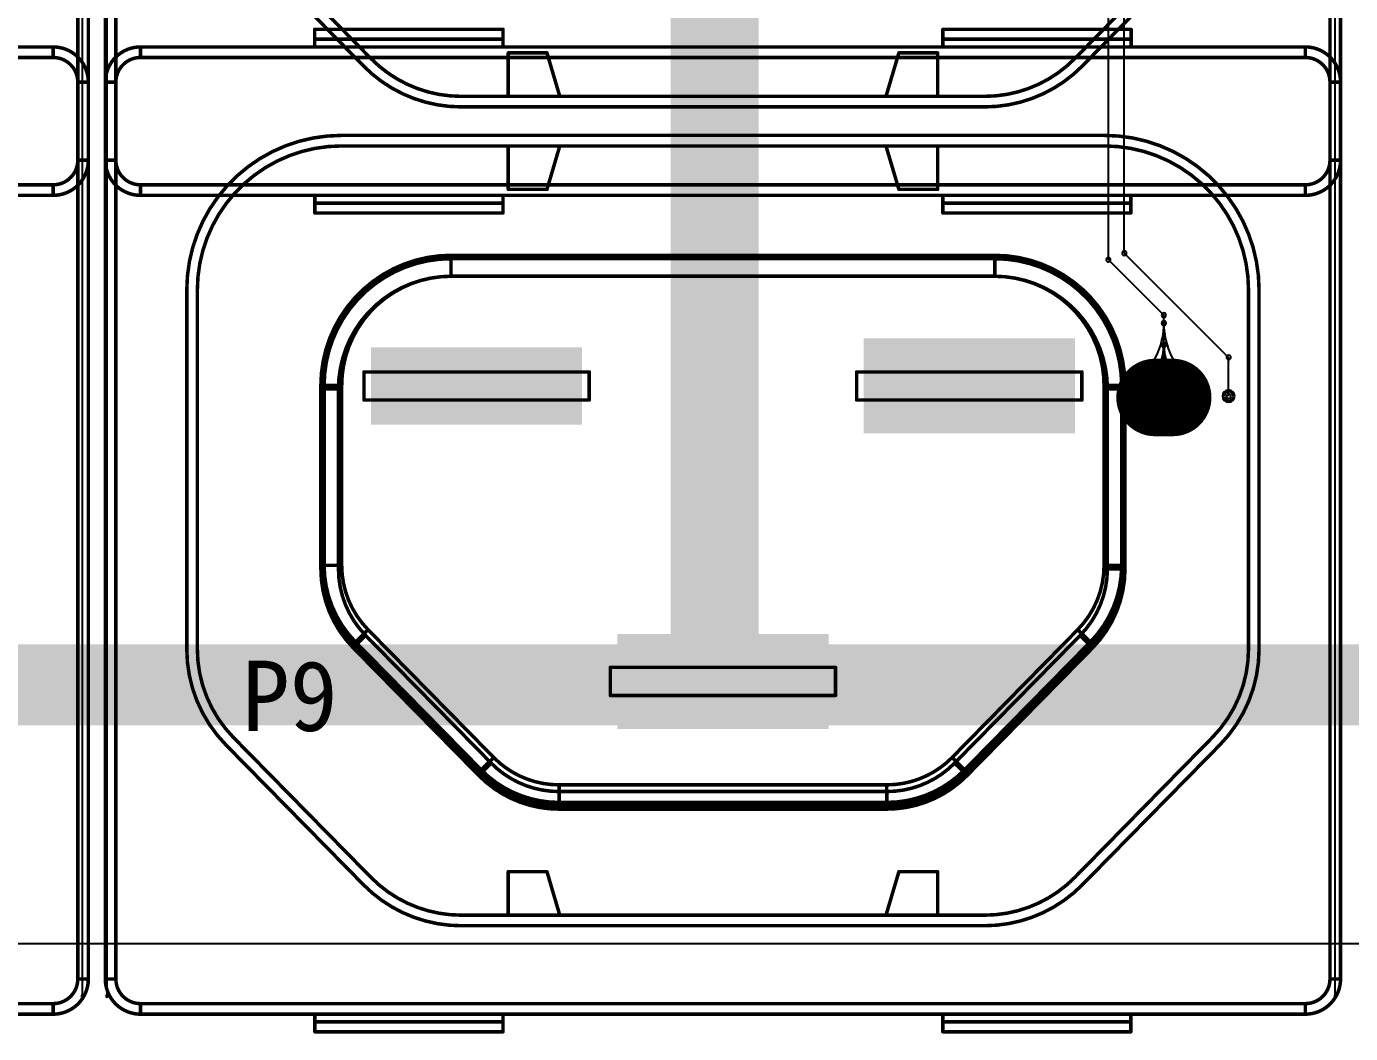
# Model space of a CAD drawing. Header units: inches. Extents: x 32166 to 66782, y 2386 to 7162.
# Drawn here: x 33196.8 to 33347.3, y 3474.1 to 3588.6 of the extents above; entities that cross this region are included whole.
import ezdxf

# ---------------------------------------------------------------- set-up
doc = ezdxf.new("R2010")
doc.units = ezdxf.units.IN
doc.header["$LTSCALE"] = 0.64311
doc.header["$MEASUREMENT"] = 0
for name, color, linetype in [('KEEPOUTLAYER', 6, 'CONTINUOUS'), ('MULTILAYER', 9, 'CONTINUOUS'), ('TOPLAYER', 1, 'CONTINUOUS'), ('TOPOVERLAY', 2, 'CONTINUOUS'), ('TOPSOLDER', 216, 'CONTINUOUS')]:
    doc.layers.add(name, color=color, linetype=linetype)
doc.styles.get("Standard").update_dxf_attribs({"font": 'txt', "width": 0.8})

msp = doc.modelspace()

# ---------------------------------------------------------------- linework, layer by layer
at = {"layer": 'KEEPOUTLAYER'}
msp.add_line((32676.92, 3484.36), (34016.92, 3484.36), dxfattribs=at)
at = {"layer": 'MULTILAYER', "const_width": 8}
msp.add_lwpolyline([(33325.04, 3546.44), (33327.04, 3546.44)], dxfattribs=at)
at = {"layer": 'MULTILAYER', "const_width": 4}
for points in [[(33325.04, 3544.44, 1), (33325.04, 3548.44, 1)], [(33327.04, 3544.44, 1), (33327.04, 3548.44, 1)]]:
    msp.add_lwpolyline(points, format="xyb", close=True, dxfattribs=at)
at = {"layer": 'MULTILAYER'}
for start, end in [(0, 180), (180, 0)]:
    msp.add_arc((33333.4, 3546.6), 0.5, start, end, dxfattribs=at)
for points in [[(33259.52, 3551.75), (33236.32, 3551.75), (33259.52, 3543.75), (33236.32, 3543.75)], [(33315.52, 3552.75), (33292.32, 3552.75), (33315.52, 3542.75), (33292.32, 3542.75)], [(33264.32, 3509.15), (33287.52, 3509.15), (33264.32, 3519.15), (33287.52, 3519.15)]]:
    msp.add_solid(points, dxfattribs=at)
at = {"layer": 'TOPLAYER'}
for p, q in [((33319.73, 3562.11), (33319.73, 3611.01)), ((33321.54, 3562.86), (33321.54, 3611.76)), ((33321.54, 3562.86), (33333.4, 3551)), ((33319.73, 3562.11), (33326.04, 3555.8)), ((33326.04, 3554.89), (33326.04, 3555.8)), ((33326.04, 3546.44), (33326.04, 3554.89)), ((33333.4, 3546.6), (33333.4, 3551))]:
    msp.add_line(p, q, dxfattribs=at)
at = {"layer": 'TOPLAYER', "const_width": 8}
msp.add_lwpolyline([(33325.04, 3546.44), (33327.04, 3546.44)], dxfattribs=at)
at = {"layer": 'TOPLAYER', "const_width": 4}
for points in [[(33325.04, 3544.44, 1), (33325.04, 3548.44, 1)], [(33327.04, 3544.44, 1), (33327.04, 3548.44, 1)]]:
    msp.add_lwpolyline(points, format="xyb", close=True, dxfattribs=at)
at = {"layer": 'TOPLAYER'}
for centre, radius, start, end in [((33319.73, 3562.11), 0.254, 0, 180), ((33319.73, 3562.11), 0.254, 0, 180), ((33321.54, 3562.86), 0.254, 0, 180), ((33321.54, 3562.86), 0.254, 0, 180), ((33321.54, 3562.86), 0.254, 180, 0), ((33321.54, 3562.86), 0.254, 180, 0), ((33319.73, 3562.11), 0.254, 180, 0), ((33319.73, 3562.11), 0.254, 180, 0), ((33317.61, 3554.87), 8.43, 315, 0), ((33326.04, 3555.8), 0.254, 0, 180), ((33326.04, 3555.8), 0.254, 0, 180), ((33326.04, 3555.8), 0.254, 180, 0), ((33326.04, 3555.8), 0.254, 180, 0), ((33326.04, 3554.89), 0.254, 0, 180), ((33326.04, 3554.89), 0.254, 0, 180), ((33326.04, 3554.87), 0.254, 0, 180), ((33326.04, 3554.87), 0.254, 0, 180), ((33326.04, 3554.89), 0.254, 180, 0), ((33326.04, 3554.89), 0.254, 180, 0), ((33326.04, 3554.87), 0.254, 180, 0), ((33326.04, 3554.87), 0.254, 180, 0), ((33334.47, 3554.87), 8.43, 180, 225), ((33320.06, 3552.42), 5.98, 314.9999, 359.9999), ((33326.04, 3552.42), 0.254, 0, 180), ((33326.04, 3552.42), 0.254, 0, 180), ((33326.04, 3552.42), 0.254, 180, 0), ((33326.04, 3552.42), 0.254, 180, 0), ((33332.02, 3552.42), 5.98, 180.0001, 225.0001), ((33333.4, 3551), 0.254, 0, 180), ((33333.4, 3551), 0.254, 0, 180), ((33333.4, 3551), 0.254, 180, 0), ((33333.4, 3551), 0.254, 180, 0), ((33323.57, 3548.91), 0.254, 0, 180), ((33323.57, 3548.91), 0.254, 180, 0), ((33328.51, 3548.91), 0.254, 0, 180), ((33328.51, 3548.91), 0.254, 180, 0), ((33324.29, 3548.19), 0.254, 0, 180), ((33324.29, 3548.19), 0.254, 180, 0), ((33327.79, 3548.19), 0.254, 0, 180), ((33327.79, 3548.19), 0.254, 180, 0), ((33326.04, 3546.44), 0.254, 0, 180), ((33326.04, 3546.44), 0.254, 180, 0), ((33333.4, 3546.6), 0.5, 0, 180), ((33333.4, 3546.6), 0.5, 180, 0), ((33333.4, 3546.6), 0.254, 0, 180), ((33333.4, 3546.6), 0.254, 180, 0)]:
    msp.add_arc(centre, radius, start, end, dxfattribs=at)
for points in [[(33269.97, 3512.37), (33279.97, 3512.37), (33269.97, 3608.37), (33279.97, 3608.37)], [(33259.52, 3551.75), (33236.32, 3551.75), (33259.52, 3543.75), (33236.32, 3543.75)], [(33315.52, 3552.75), (33292.32, 3552.75), (33315.52, 3542.75), (33292.32, 3542.75)], [(33264.32, 3509.15), (33287.52, 3509.15), (33264.32, 3519.15), (33287.52, 3519.15)], [(32979.97, 3509.17), (33719.97, 3509.17), (32979.97, 3518.37), (33719.97, 3518.37)]]:
    msp.add_solid(points, dxfattribs=at)
at = {"layer": 'TOPOVERLAY'}
for p, q in [((33203.12, 3478.36), (33203.12, 3674.36)), ((33205.92, 3478.36), (33205.92, 3674.36)), ((33345.52, 3478.36), (33345.52, 3674.36))]:
    msp.add_line(p, q, dxfattribs=at)
at = {"layer": 'TOPOVERLAY', "const_width": 0.4}
for points in [[(33202.59, 3573.43), (33202.59, 3675.43)], [(33203.79, 3573.43), (33203.79, 3675.43)], [(33205.72, 3573.43), (33205.72, 3675.43)], [(33206.92, 3573.43), (33206.92, 3675.43)], [(33344.92, 3573.43), (33344.92, 3675.43)], [(33346.12, 3573.43), (33346.12, 3675.43)], [(33219.44, 3600.04), (33235.06, 3584.15)], [(33220.3, 3600.88), (33235.91, 3584.99)], [(33315.92, 3584.99), (33331.53, 3600.88)], [(33316.78, 3584.15), (33332.39, 3600.04)], [(33229.52, 3586.31), (33229.52, 3588.31)], [(33229.52, 3588.31), (33250.92, 3588.31)], [(33250.92, 3586.31), (33250.92, 3588.31)], [(33300.92, 3586.31), (33300.92, 3588.31)], [(33300.92, 3588.31), (33322.32, 3588.31)], [(33322.32, 3586.31), (33322.32, 3588.31)], [(33067.39, 3586.31), (33199.79, 3586.31)], [(33199.79, 3585.11), (33199.79, 3586.31)], [(33209.72, 3585.11), (33209.72, 3586.31)], [(33209.72, 3586.31), (33342.12, 3586.31)], [(33229.52, 3587.19), (33250.92, 3587.19)], [(33300.92, 3587.19), (33322.32, 3587.19)], [(33342.12, 3585.11), (33342.12, 3586.31)], [(33067.39, 3585.11), (33199.79, 3585.11)], [(33209.72, 3585.11), (33342.12, 3585.11)], [(33251.52, 3580.74), (33251.52, 3585.63)], [(33251.52, 3585.63), (33255.92, 3585.63)], [(33255.92, 3585.63), (33257.36, 3580.74)], [(33294.47, 3580.74), (33295.92, 3585.63)], [(33295.92, 3585.63), (33300.32, 3585.63)], [(33300.32, 3580.74), (33300.32, 3585.63)], [(33202.59, 3480.31), (33202.59, 3582.31)], [(33202.59, 3582.31), (33203.79, 3582.31)], [(33203.79, 3480.31), (33203.79, 3582.31)], [(33205.72, 3480.31), (33205.72, 3582.31)], [(33205.72, 3582.31), (33206.92, 3582.31)], [(33206.92, 3480.31), (33206.92, 3582.31)], [(33344.92, 3480.31), (33344.92, 3582.31)], [(33344.92, 3582.31), (33346.12, 3582.31)], [(33346.12, 3480.31), (33346.12, 3582.31)], [(33246.17, 3580.69), (33305.66, 3580.69)], [(33246.17, 3579.49), (33305.66, 3579.49)], [(33232.56, 3576.25), (33319.28, 3576.25)], [(33232.56, 3575.05), (33319.28, 3575.05)], [(33251.52, 3570.11), (33251.52, 3574.99)], [(33255.92, 3570.11), (33257.36, 3574.99)], [(33294.47, 3574.99), (33295.92, 3570.11)], [(33300.32, 3570.11), (33300.32, 3574.99)], [(33202.59, 3573.43), (33203.79, 3573.43)], [(33205.72, 3573.43), (33206.92, 3573.43)], [(33344.92, 3573.43), (33346.12, 3573.43)], [(33067.39, 3570.63), (33199.79, 3570.63)], [(33199.79, 3569.43), (33199.79, 3570.63)], [(33209.72, 3570.63), (33342.12, 3570.63)], [(33209.72, 3569.43), (33209.72, 3570.63)], [(33251.52, 3570.11), (33255.92, 3570.11)], [(33295.92, 3570.11), (33300.32, 3570.11)], [(33342.12, 3569.43), (33342.12, 3570.63)], [(33067.39, 3569.43), (33199.79, 3569.43)], [(33209.72, 3569.43), (33342.12, 3569.43)], [(33229.54, 3568.55), (33229.54, 3569.43)], [(33229.54, 3567.43), (33229.54, 3568.55)], [(33229.54, 3568.55), (33250.92, 3568.55)], [(33250.92, 3567.43), (33250.92, 3569.43)], [(33300.92, 3567.43), (33300.92, 3569.43)], [(33300.92, 3568.55), (33322.29, 3568.55)], [(33322.29, 3568.55), (33322.29, 3569.43)], [(33322.29, 3567.43), (33322.29, 3568.55)], [(33229.54, 3567.43), (33250.92, 3567.43)], [(33300.92, 3567.43), (33322.29, 3567.43)], [(33245.02, 3560.23), (33245.02, 3562.61)], [(33245.02, 3562.61), (33306.82, 3562.61)], [(33245.02, 3562.23), (33306.82, 3562.23)], [(33245.02, 3560.23), (33245.02, 3562.23)], [(33245.02, 3562.23), (33306.82, 3562.23)], [(33306.82, 3560.23), (33306.82, 3562.61)], [(33306.82, 3560.23), (33306.82, 3562.23)], [(33245.02, 3560.23), (33306.82, 3560.23)], [(33245.02, 3560.23), (33306.82, 3560.23)], [(33214.98, 3517.84), (33214.98, 3558.67)], [(33216.18, 3517.84), (33216.18, 3558.67)], [(33335.66, 3517.84), (33335.66, 3558.67)], [(33336.86, 3517.84), (33336.86, 3558.67)], [(33235.12, 3546.15), (33235.12, 3549.35)], [(33235.12, 3549.35), (33260.72, 3549.35)], [(33260.72, 3546.15), (33260.72, 3549.35)], [(33291.12, 3546.15), (33291.12, 3549.35)], [(33291.12, 3549.35), (33316.72, 3549.35)], [(33316.72, 3546.15), (33316.72, 3549.35)], [(33230.22, 3527.35), (33230.22, 3547.81)], [(33230.22, 3547.81), (33232.59, 3547.81)], [(33230.22, 3526.95), (33230.22, 3547.43)], [(33230.22, 3547.43), (33232.22, 3547.43)], [(33230.59, 3527.35), (33230.59, 3547.81)], [(33232.22, 3526.95), (33232.22, 3547.43)], [(33232.59, 3527.35), (33232.59, 3547.81)], [(33319.24, 3527.35), (33319.24, 3547.81)], [(33319.24, 3547.81), (33321.62, 3547.81)], [(33319.62, 3526.95), (33319.62, 3547.43)], [(33319.62, 3547.43), (33321.62, 3547.43)], [(33321.24, 3527.35), (33321.24, 3547.81)], [(33321.62, 3527.35), (33321.62, 3547.81)], [(33321.62, 3526.95), (33321.62, 3547.43)], [(33235.12, 3546.15), (33260.72, 3546.15)], [(33291.12, 3546.15), (33316.72, 3546.15)], [(33230.22, 3527.35), (33232.59, 3527.35)], [(33319.24, 3527.35), (33321.62, 3527.35)], [(33319.62, 3526.95), (33321.62, 3526.95)], [(33233.89, 3518.37), (33235.58, 3520.04)], [(33235.58, 3520.04), (33249.87, 3505.5)], [(33301.97, 3505.5), (33316.25, 3520.04)], [(33316.25, 3520.04), (33317.95, 3518.37)], [(33233.89, 3517.98), (33235.31, 3519.38)], [(33234.16, 3518.64), (33248.44, 3504.1)], [(33235.31, 3519.38), (33249.58, 3504.86)], [(33302.25, 3504.86), (33316.52, 3519.38)], [(33303.39, 3504.1), (33317.68, 3518.64)], [(33316.52, 3519.38), (33317.95, 3517.98)], [(33233.89, 3518.37), (33248.17, 3503.84)], [(33233.89, 3517.98), (33248.16, 3503.46)], [(33303.66, 3503.84), (33317.95, 3518.37)], [(33303.68, 3503.46), (33317.95, 3517.98)], [(33263.12, 3512.55), (33263.12, 3515.75)], [(33263.12, 3515.75), (33288.72, 3515.75)], [(33288.72, 3512.55), (33288.72, 3515.75)], [(33263.12, 3512.55), (33288.72, 3512.55)], [(33219.44, 3506.92), (33235.06, 3491.03)], [(33220.3, 3507.76), (33235.91, 3491.87)], [(33315.92, 3491.87), (33331.53, 3507.76)], [(33316.78, 3491.03), (33332.39, 3506.92)], [(33248.16, 3503.46), (33249.58, 3504.86)], [(33248.17, 3503.84), (33249.87, 3505.5)], [(33301.97, 3505.5), (33303.66, 3503.84)], [(33302.25, 3504.86), (33303.68, 3503.46)], [(33257.3, 3500.01), (33257.3, 3502.39)], [(33257.3, 3502.39), (33294.53, 3502.39)], [(33294.53, 3500.01), (33294.53, 3502.39)], [(33257.29, 3499.63), (33257.29, 3501.63)], [(33257.29, 3501.63), (33294.55, 3501.63)], [(33257.3, 3500.39), (33294.53, 3500.39)], [(33294.55, 3499.63), (33294.55, 3501.63)], [(33257.29, 3499.63), (33294.55, 3499.63)], [(33257.3, 3500.01), (33294.53, 3500.01)], [(33251.52, 3487.62), (33251.52, 3492.51)], [(33251.52, 3492.51), (33255.92, 3492.51)], [(33255.92, 3492.51), (33257.36, 3487.62)], [(33294.47, 3487.62), (33295.92, 3492.51)], [(33295.92, 3492.51), (33300.32, 3492.51)], [(33300.32, 3487.62), (33300.32, 3492.51)], [(33246.17, 3487.57), (33305.66, 3487.57)], [(33246.17, 3486.37), (33305.66, 3486.37)], [(33202.59, 3480.31), (33203.79, 3480.31)], [(33205.72, 3480.31), (33206.92, 3480.31)], [(33344.92, 3480.31), (33346.12, 3480.31)], [(33067.39, 3477.51), (33199.79, 3477.51)], [(33067.39, 3476.31), (33199.79, 3476.31)], [(33199.79, 3476.31), (33199.79, 3477.51)], [(33209.72, 3477.51), (33342.12, 3477.51)], [(33209.72, 3476.31), (33209.72, 3477.51)], [(33209.72, 3476.31), (33342.12, 3476.31)], [(33229.54, 3475.43), (33229.54, 3476.31)], [(33250.92, 3474.31), (33250.92, 3476.31)], [(33300.92, 3474.31), (33300.92, 3476.31)], [(33322.29, 3475.43), (33322.29, 3476.31)], [(33342.12, 3476.31), (33342.12, 3477.51)], [(33229.54, 3474.31), (33229.54, 3475.43)], [(33229.54, 3475.43), (33250.92, 3475.43)], [(33300.92, 3475.43), (33322.29, 3475.43)], [(33322.29, 3474.31), (33322.29, 3475.43)], [(33229.54, 3474.31), (33250.92, 3474.31)], [(33300.92, 3474.31), (33322.29, 3474.31)]]:
    msp.add_lwpolyline(points, dxfattribs=at)
at = {"layer": 'TOPOVERLAY', "const_width": 0.2}
for points in [[(33229.42, 3588.31, 1), (33229.62, 3588.31, 1)], [(33229.42, 3588.31, 1), (33229.62, 3588.31, 1)], [(33250.82, 3588.31, 1), (33251.02, 3588.31, 1)], [(33250.82, 3588.31, 1), (33251.02, 3588.31, 1)], [(33300.82, 3588.31, 1), (33301.02, 3588.31, 1)], [(33300.82, 3588.31, 1), (33301.02, 3588.31, 1)], [(33322.22, 3588.31, 1), (33322.42, 3588.31, 1)], [(33322.22, 3588.31, 1), (33322.42, 3588.31, 1)], [(33199.69, 3586.31, 1), (33199.89, 3586.31, 1)], [(33199.69, 3586.31, 1), (33199.89, 3586.31, 1)], [(33199.69, 3586.31, 1), (33199.89, 3586.31, 1)], [(33209.62, 3586.31, 1), (33209.82, 3586.31, 1)], [(33209.62, 3586.31, 1), (33209.82, 3586.31, 1)], [(33209.62, 3586.31, 1), (33209.82, 3586.31, 1)], [(33229.42, 3587.19, 1), (33229.62, 3587.19, 1)], [(33229.42, 3586.31, 1), (33229.62, 3586.31, 1)], [(33250.82, 3587.19, 1), (33251.02, 3587.19, 1)], [(33250.82, 3586.31, 1), (33251.02, 3586.31, 1)], [(33300.82, 3587.19, 1), (33301.02, 3587.19, 1)], [(33300.82, 3586.31, 1), (33301.02, 3586.31, 1)], [(33322.22, 3587.19, 1), (33322.42, 3587.19, 1)], [(33322.22, 3586.31, 1), (33322.42, 3586.31, 1)], [(33342.02, 3586.31, 1), (33342.22, 3586.31, 1)], [(33342.02, 3586.31, 1), (33342.22, 3586.31, 1)], [(33342.02, 3586.31, 1), (33342.22, 3586.31, 1)], [(33199.69, 3585.11, 1), (33199.89, 3585.11, 1)], [(33199.69, 3585.11, 1), (33199.89, 3585.11, 1)], [(33199.69, 3585.11, 1), (33199.89, 3585.11, 1)], [(33209.62, 3585.11, 1), (33209.82, 3585.11, 1)], [(33209.62, 3585.11, 1), (33209.82, 3585.11, 1)], [(33209.62, 3585.11, 1), (33209.82, 3585.11, 1)], [(33235.81, 3584.99, 1), (33236.01, 3584.99, 1)], [(33235.81, 3584.99, 1), (33236.01, 3584.99, 1)], [(33251.42, 3585.63, 1), (33251.62, 3585.63, 1)], [(33251.42, 3585.63, 1), (33251.62, 3585.63, 1)], [(33255.82, 3585.63, 1), (33256.02, 3585.63, 1)], [(33255.82, 3585.63, 1), (33256.02, 3585.63, 1)], [(33295.82, 3585.63, 1), (33296.02, 3585.63, 1)], [(33295.82, 3585.63, 1), (33296.02, 3585.63, 1)], [(33300.22, 3585.63, 1), (33300.42, 3585.63, 1)], [(33300.22, 3585.63, 1), (33300.42, 3585.63, 1)], [(33315.82, 3584.99, 1), (33316.02, 3584.99, 1)], [(33315.82, 3584.99, 1), (33316.02, 3584.99, 1)], [(33342.02, 3585.11, 1), (33342.22, 3585.11, 1)], [(33342.02, 3585.11, 1), (33342.22, 3585.11, 1)], [(33342.02, 3585.11, 1), (33342.22, 3585.11, 1)], [(33234.96, 3584.15, 1), (33235.16, 3584.15, 1)], [(33234.96, 3584.15, 1), (33235.16, 3584.15, 1)], [(33316.68, 3584.15, 1), (33316.88, 3584.15, 1)], [(33316.68, 3584.15, 1), (33316.88, 3584.15, 1)], [(33202.49, 3582.31, 1), (33202.69, 3582.31, 1)], [(33202.49, 3582.31, 1), (33202.69, 3582.31, 1)], [(33202.49, 3582.31, 1), (33202.69, 3582.31, 1)], [(33203.69, 3582.31, 1), (33203.89, 3582.31, 1)], [(33203.69, 3582.31, 1), (33203.89, 3582.31, 1)], [(33203.69, 3582.31, 1), (33203.89, 3582.31, 1)], [(33205.62, 3582.31, 1), (33205.82, 3582.31, 1)], [(33205.62, 3582.31, 1), (33205.82, 3582.31, 1)], [(33205.62, 3582.31, 1), (33205.82, 3582.31, 1)], [(33206.82, 3582.31, 1), (33207.02, 3582.31, 1)], [(33206.82, 3582.31, 1), (33207.02, 3582.31, 1)], [(33206.82, 3582.31, 1), (33207.02, 3582.31, 1)], [(33344.82, 3582.31, 1), (33345.02, 3582.31, 1)], [(33344.82, 3582.31, 1), (33345.02, 3582.31, 1)], [(33344.82, 3582.31, 1), (33345.02, 3582.31, 1)], [(33346.02, 3582.31, 1), (33346.22, 3582.31, 1)], [(33346.02, 3582.31, 1), (33346.22, 3582.31, 1)], [(33346.02, 3582.31, 1), (33346.22, 3582.31, 1)], [(33246.07, 3580.69, 1), (33246.27, 3580.69, 1)], [(33246.07, 3580.69, 1), (33246.27, 3580.69, 1)], [(33251.42, 3580.74, 1), (33251.62, 3580.74, 1)], [(33257.26, 3580.74, 1), (33257.46, 3580.74, 1)], [(33294.37, 3580.74, 1), (33294.57, 3580.74, 1)], [(33300.22, 3580.74, 1), (33300.42, 3580.74, 1)], [(33305.56, 3580.69, 1), (33305.76, 3580.69, 1)], [(33305.56, 3580.69, 1), (33305.76, 3580.69, 1)], [(33246.07, 3579.49, 1), (33246.27, 3579.49, 1)], [(33246.07, 3579.49, 1), (33246.27, 3579.49, 1)], [(33305.56, 3579.49, 1), (33305.76, 3579.49, 1)], [(33305.56, 3579.49, 1), (33305.76, 3579.49, 1)], [(33232.46, 3576.25, 1), (33232.66, 3576.25, 1)], [(33232.46, 3576.25, 1), (33232.66, 3576.25, 1)], [(33319.18, 3576.25, 1), (33319.38, 3576.25, 1)], [(33319.18, 3576.25, 1), (33319.38, 3576.25, 1)], [(33232.46, 3575.05, 1), (33232.66, 3575.05, 1)], [(33232.46, 3575.05, 1), (33232.66, 3575.05, 1)], [(33251.42, 3574.99, 1), (33251.62, 3574.99, 1)], [(33257.26, 3574.99, 1), (33257.46, 3574.99, 1)], [(33294.37, 3574.99, 1), (33294.57, 3574.99, 1)], [(33300.22, 3574.99, 1), (33300.42, 3574.99, 1)], [(33319.18, 3575.05, 1), (33319.38, 3575.05, 1)], [(33319.18, 3575.05, 1), (33319.38, 3575.05, 1)], [(33202.49, 3573.43, 1), (33202.69, 3573.43, 1)], [(33202.49, 3573.43, 1), (33202.69, 3573.43, 1)], [(33202.49, 3573.43, 1), (33202.69, 3573.43, 1)], [(33203.69, 3573.43, 1), (33203.89, 3573.43, 1)], [(33203.69, 3573.43, 1), (33203.89, 3573.43, 1)], [(33203.69, 3573.43, 1), (33203.89, 3573.43, 1)], [(33205.62, 3573.43, 1), (33205.82, 3573.43, 1)], [(33205.62, 3573.43, 1), (33205.82, 3573.43, 1)], [(33205.62, 3573.43, 1), (33205.82, 3573.43, 1)], [(33206.82, 3573.43, 1), (33207.02, 3573.43, 1)], [(33206.82, 3573.43, 1), (33207.02, 3573.43, 1)], [(33206.82, 3573.43, 1), (33207.02, 3573.43, 1)], [(33344.82, 3573.43, 1), (33345.02, 3573.43, 1)], [(33344.82, 3573.43, 1), (33345.02, 3573.43, 1)], [(33344.82, 3573.43, 1), (33345.02, 3573.43, 1)], [(33346.02, 3573.43, 1), (33346.22, 3573.43, 1)], [(33346.02, 3573.43, 1), (33346.22, 3573.43, 1)], [(33346.02, 3573.43, 1), (33346.22, 3573.43, 1)], [(33199.69, 3570.63, 1), (33199.89, 3570.63, 1)], [(33199.69, 3570.63, 1), (33199.89, 3570.63, 1)], [(33199.69, 3570.63, 1), (33199.89, 3570.63, 1)], [(33209.62, 3570.63, 1), (33209.82, 3570.63, 1)], [(33209.62, 3570.63, 1), (33209.82, 3570.63, 1)], [(33209.62, 3570.63, 1), (33209.82, 3570.63, 1)], [(33251.42, 3570.11, 1), (33251.62, 3570.11, 1)], [(33251.42, 3570.11, 1), (33251.62, 3570.11, 1)], [(33255.82, 3570.11, 1), (33256.02, 3570.11, 1)], [(33255.82, 3570.11, 1), (33256.02, 3570.11, 1)], [(33295.82, 3570.11, 1), (33296.02, 3570.11, 1)], [(33295.82, 3570.11, 1), (33296.02, 3570.11, 1)], [(33300.22, 3570.11, 1), (33300.42, 3570.11, 1)], [(33300.22, 3570.11, 1), (33300.42, 3570.11, 1)], [(33342.02, 3570.63, 1), (33342.22, 3570.63, 1)], [(33342.02, 3570.63, 1), (33342.22, 3570.63, 1)], [(33342.02, 3570.63, 1), (33342.22, 3570.63, 1)], [(33199.69, 3569.43, 1), (33199.89, 3569.43, 1)], [(33199.69, 3569.43, 1), (33199.89, 3569.43, 1)], [(33199.69, 3569.43, 1), (33199.89, 3569.43, 1)], [(33209.62, 3569.43, 1), (33209.82, 3569.43, 1)], [(33209.62, 3569.43, 1), (33209.82, 3569.43, 1)], [(33209.62, 3569.43, 1), (33209.82, 3569.43, 1)], [(33229.44, 3569.43, 1), (33229.64, 3569.43, 1)], [(33229.44, 3568.55, 1), (33229.64, 3568.55, 1)], [(33229.44, 3568.55, 1), (33229.64, 3568.55, 1)], [(33229.44, 3568.55, 1), (33229.64, 3568.55, 1)], [(33250.82, 3569.43, 1), (33251.02, 3569.43, 1)], [(33250.82, 3568.55, 1), (33251.02, 3568.55, 1)], [(33300.82, 3569.43, 1), (33301.02, 3569.43, 1)], [(33300.82, 3568.55, 1), (33301.02, 3568.55, 1)], [(33322.19, 3569.43, 1), (33322.39, 3569.43, 1)], [(33322.19, 3568.55, 1), (33322.39, 3568.55, 1)], [(33322.19, 3568.55, 1), (33322.39, 3568.55, 1)], [(33322.19, 3568.55, 1), (33322.39, 3568.55, 1)], [(33342.02, 3569.43, 1), (33342.22, 3569.43, 1)], [(33342.02, 3569.43, 1), (33342.22, 3569.43, 1)], [(33342.02, 3569.43, 1), (33342.22, 3569.43, 1)], [(33229.44, 3567.43, 1), (33229.64, 3567.43, 1)], [(33229.44, 3567.43, 1), (33229.64, 3567.43, 1)], [(33250.82, 3567.43, 1), (33251.02, 3567.43, 1)], [(33250.82, 3567.43, 1), (33251.02, 3567.43, 1)], [(33300.82, 3567.43, 1), (33301.02, 3567.43, 1)], [(33300.82, 3567.43, 1), (33301.02, 3567.43, 1)], [(33322.19, 3567.43, 1), (33322.39, 3567.43, 1)], [(33322.19, 3567.43, 1), (33322.39, 3567.43, 1)], [(33244.92, 3562.61, 1), (33245.12, 3562.61, 1)], [(33244.92, 3562.61, 1), (33245.12, 3562.61, 1)], [(33244.92, 3562.61, 1), (33245.12, 3562.61, 1)], [(33244.92, 3562.23, 1), (33245.12, 3562.23, 1)], [(33244.92, 3562.23, 1), (33245.12, 3562.23, 1)], [(33244.92, 3562.23, 1), (33245.12, 3562.23, 1)], [(33244.92, 3562.23, 1), (33245.12, 3562.23, 1)], [(33244.92, 3562.23, 1), (33245.12, 3562.23, 1)], [(33306.72, 3562.61, 1), (33306.92, 3562.61, 1)], [(33306.72, 3562.61, 1), (33306.92, 3562.61, 1)], [(33306.72, 3562.61, 1), (33306.92, 3562.61, 1)], [(33306.72, 3562.23, 1), (33306.92, 3562.23, 1)], [(33306.72, 3562.23, 1), (33306.92, 3562.23, 1)], [(33306.72, 3562.23, 1), (33306.92, 3562.23, 1)], [(33306.72, 3562.23, 1), (33306.92, 3562.23, 1)], [(33306.72, 3562.23, 1), (33306.92, 3562.23, 1)], [(33244.92, 3560.23, 1), (33245.12, 3560.23, 1)], [(33244.92, 3560.23, 1), (33245.12, 3560.23, 1)], [(33244.92, 3560.23, 1), (33245.12, 3560.23, 1)], [(33244.92, 3560.23, 1), (33245.12, 3560.23, 1)], [(33244.92, 3560.23, 1), (33245.12, 3560.23, 1)], [(33244.92, 3560.23, 1), (33245.12, 3560.23, 1)], [(33306.72, 3560.23, 1), (33306.92, 3560.23, 1)], [(33306.72, 3560.23, 1), (33306.92, 3560.23, 1)], [(33306.72, 3560.23, 1), (33306.92, 3560.23, 1)], [(33306.72, 3560.23, 1), (33306.92, 3560.23, 1)], [(33306.72, 3560.23, 1), (33306.92, 3560.23, 1)], [(33306.72, 3560.23, 1), (33306.92, 3560.23, 1)], [(33214.88, 3558.67, 1), (33215.08, 3558.67, 1)], [(33214.88, 3558.67, 1), (33215.08, 3558.67, 1)], [(33216.08, 3558.67, 1), (33216.28, 3558.67, 1)], [(33216.08, 3558.67, 1), (33216.28, 3558.67, 1)], [(33335.56, 3558.67, 1), (33335.76, 3558.67, 1)], [(33335.56, 3558.67, 1), (33335.76, 3558.67, 1)], [(33336.76, 3558.67, 1), (33336.96, 3558.67, 1)], [(33336.76, 3558.67, 1), (33336.96, 3558.67, 1)], [(33235.02, 3549.35, 1), (33235.22, 3549.35, 1)], [(33235.02, 3549.35, 1), (33235.22, 3549.35, 1)], [(33260.62, 3549.35, 1), (33260.82, 3549.35, 1)], [(33260.62, 3549.35, 1), (33260.82, 3549.35, 1)], [(33291.02, 3549.35, 1), (33291.22, 3549.35, 1)], [(33291.02, 3549.35, 1), (33291.22, 3549.35, 1)], [(33316.62, 3549.35, 1), (33316.82, 3549.35, 1)], [(33316.62, 3549.35, 1), (33316.82, 3549.35, 1)], [(33230.12, 3547.81, 1), (33230.32, 3547.81, 1)], [(33230.12, 3547.81, 1), (33230.32, 3547.81, 1)], [(33230.12, 3547.81, 1), (33230.32, 3547.81, 1)], [(33230.12, 3547.43, 1), (33230.32, 3547.43, 1)], [(33230.12, 3547.43, 1), (33230.32, 3547.43, 1)], [(33230.12, 3547.43, 1), (33230.32, 3547.43, 1)], [(33230.49, 3547.81, 1), (33230.69, 3547.81, 1)], [(33230.49, 3547.81, 1), (33230.69, 3547.81, 1)], [(33232.12, 3547.43, 1), (33232.32, 3547.43, 1)], [(33232.12, 3547.43, 1), (33232.32, 3547.43, 1)], [(33232.12, 3547.43, 1), (33232.32, 3547.43, 1)], [(33232.49, 3547.81, 1), (33232.69, 3547.81, 1)], [(33232.49, 3547.81, 1), (33232.69, 3547.81, 1)], [(33232.49, 3547.81, 1), (33232.69, 3547.81, 1)], [(33319.14, 3547.81, 1), (33319.34, 3547.81, 1)], [(33319.14, 3547.81, 1), (33319.34, 3547.81, 1)], [(33319.14, 3547.81, 1), (33319.34, 3547.81, 1)], [(33319.52, 3547.43, 1), (33319.72, 3547.43, 1)], [(33319.52, 3547.43, 1), (33319.72, 3547.43, 1)], [(33319.52, 3547.43, 1), (33319.72, 3547.43, 1)], [(33321.14, 3547.81, 1), (33321.34, 3547.81, 1)], [(33321.14, 3547.81, 1), (33321.34, 3547.81, 1)], [(33321.52, 3547.81, 1), (33321.72, 3547.81, 1)], [(33321.52, 3547.81, 1), (33321.72, 3547.81, 1)], [(33321.52, 3547.81, 1), (33321.72, 3547.81, 1)], [(33321.52, 3547.43, 1), (33321.72, 3547.43, 1)], [(33321.52, 3547.43, 1), (33321.72, 3547.43, 1)], [(33321.52, 3547.43, 1), (33321.72, 3547.43, 1)], [(33235.02, 3546.15, 1), (33235.22, 3546.15, 1)], [(33235.02, 3546.15, 1), (33235.22, 3546.15, 1)], [(33260.62, 3546.15, 1), (33260.82, 3546.15, 1)], [(33260.62, 3546.15, 1), (33260.82, 3546.15, 1)], [(33291.02, 3546.15, 1), (33291.22, 3546.15, 1)], [(33291.02, 3546.15, 1), (33291.22, 3546.15, 1)], [(33316.62, 3546.15, 1), (33316.82, 3546.15, 1)], [(33316.62, 3546.15, 1), (33316.82, 3546.15, 1)], [(33230.12, 3527.35, 1), (33230.32, 3527.35, 1)], [(33230.12, 3527.35, 1), (33230.32, 3527.35, 1)], [(33230.12, 3527.35, 1), (33230.32, 3527.35, 1)], [(33230.12, 3526.95, 1), (33230.32, 3526.95, 1)], [(33230.12, 3526.95, 1), (33230.32, 3526.95, 1)], [(33230.49, 3527.35, 1), (33230.69, 3527.35, 1)], [(33230.49, 3527.35, 1), (33230.69, 3527.35, 1)], [(33232.12, 3526.95, 1), (33232.32, 3526.95, 1)], [(33232.12, 3526.95, 1), (33232.32, 3526.95, 1)], [(33232.49, 3527.35, 1), (33232.69, 3527.35, 1)], [(33232.49, 3527.35, 1), (33232.69, 3527.35, 1)], [(33232.49, 3527.35, 1), (33232.69, 3527.35, 1)], [(33319.14, 3527.35, 1), (33319.34, 3527.35, 1)], [(33319.14, 3527.35, 1), (33319.34, 3527.35, 1)], [(33319.14, 3527.35, 1), (33319.34, 3527.35, 1)], [(33319.52, 3526.95, 1), (33319.72, 3526.95, 1)], [(33319.52, 3526.95, 1), (33319.72, 3526.95, 1)], [(33319.52, 3526.95, 1), (33319.72, 3526.95, 1)], [(33321.14, 3527.35, 1), (33321.34, 3527.35, 1)], [(33321.14, 3527.35, 1), (33321.34, 3527.35, 1)], [(33321.52, 3527.35, 1), (33321.72, 3527.35, 1)], [(33321.52, 3527.35, 1), (33321.72, 3527.35, 1)], [(33321.52, 3527.35, 1), (33321.72, 3527.35, 1)], [(33321.52, 3526.95, 1), (33321.72, 3526.95, 1)], [(33321.52, 3526.95, 1), (33321.72, 3526.95, 1)], [(33321.52, 3526.95, 1), (33321.72, 3526.95, 1)], [(33235.48, 3520.04, 1), (33235.68, 3520.04, 1)], [(33235.48, 3520.04, 1), (33235.68, 3520.04, 1)], [(33235.48, 3520.04, 1), (33235.68, 3520.04, 1)], [(33316.15, 3520.04, 1), (33316.35, 3520.04, 1)], [(33316.15, 3520.04, 1), (33316.35, 3520.04, 1)], [(33316.15, 3520.04, 1), (33316.35, 3520.04, 1)], [(33234.06, 3518.64, 1), (33234.26, 3518.64, 1)], [(33234.06, 3518.64, 1), (33234.26, 3518.64, 1)], [(33235.21, 3519.38, 1), (33235.41, 3519.38, 1)], [(33235.21, 3519.38, 1), (33235.41, 3519.38, 1)], [(33235.21, 3519.38, 1), (33235.41, 3519.38, 1)], [(33316.42, 3519.38, 1), (33316.62, 3519.38, 1)], [(33316.42, 3519.38, 1), (33316.62, 3519.38, 1)], [(33316.42, 3519.38, 1), (33316.62, 3519.38, 1)], [(33317.58, 3518.64, 1), (33317.78, 3518.64, 1)], [(33317.58, 3518.64, 1), (33317.78, 3518.64, 1)], [(33214.88, 3517.84, 1), (33215.08, 3517.84, 1)], [(33214.88, 3517.84, 1), (33215.08, 3517.84, 1)], [(33216.08, 3517.84, 1), (33216.28, 3517.84, 1)], [(33216.08, 3517.84, 1), (33216.28, 3517.84, 1)], [(33233.79, 3518.37, 1), (33233.99, 3518.37, 1)], [(33233.79, 3518.37, 1), (33233.99, 3518.37, 1)], [(33233.79, 3518.37, 1), (33233.99, 3518.37, 1)], [(33233.79, 3517.98, 1), (33233.99, 3517.98, 1)], [(33233.79, 3517.98, 1), (33233.99, 3517.98, 1)], [(33233.79, 3517.98, 1), (33233.99, 3517.98, 1)], [(33317.85, 3518.37, 1), (33318.05, 3518.37, 1)], [(33317.85, 3518.37, 1), (33318.05, 3518.37, 1)], [(33317.85, 3518.37, 1), (33318.05, 3518.37, 1)], [(33317.85, 3517.98, 1), (33318.05, 3517.98, 1)], [(33317.85, 3517.98, 1), (33318.05, 3517.98, 1)], [(33317.85, 3517.98, 1), (33318.05, 3517.98, 1)], [(33335.56, 3517.84, 1), (33335.76, 3517.84, 1)], [(33335.56, 3517.84, 1), (33335.76, 3517.84, 1)], [(33336.76, 3517.84, 1), (33336.96, 3517.84, 1)], [(33336.76, 3517.84, 1), (33336.96, 3517.84, 1)], [(33263.02, 3515.75, 1), (33263.22, 3515.75, 1)], [(33263.02, 3515.75, 1), (33263.22, 3515.75, 1)], [(33288.62, 3515.75, 1), (33288.82, 3515.75, 1)], [(33288.62, 3515.75, 1), (33288.82, 3515.75, 1)], [(33263.02, 3512.55, 1), (33263.22, 3512.55, 1)], [(33263.02, 3512.55, 1), (33263.22, 3512.55, 1)], [(33288.62, 3512.55, 1), (33288.82, 3512.55, 1)], [(33288.62, 3512.55, 1), (33288.82, 3512.55, 1)], [(33219.34, 3506.92, 1), (33219.54, 3506.92, 1)], [(33219.34, 3506.92, 1), (33219.54, 3506.92, 1)], [(33220.2, 3507.76, 1), (33220.4, 3507.76, 1)], [(33220.2, 3507.76, 1), (33220.4, 3507.76, 1)], [(33331.43, 3507.76, 1), (33331.63, 3507.76, 1)], [(33331.43, 3507.76, 1), (33331.63, 3507.76, 1)], [(33332.29, 3506.92, 1), (33332.49, 3506.92, 1)], [(33332.29, 3506.92, 1), (33332.49, 3506.92, 1)], [(33249.48, 3504.86, 1), (33249.68, 3504.86, 1)], [(33249.48, 3504.86, 1), (33249.68, 3504.86, 1)], [(33249.48, 3504.86, 1), (33249.68, 3504.86, 1)], [(33249.77, 3505.5, 1), (33249.97, 3505.5, 1)], [(33249.77, 3505.5, 1), (33249.97, 3505.5, 1)], [(33249.77, 3505.5, 1), (33249.97, 3505.5, 1)], [(33301.87, 3505.5, 1), (33302.07, 3505.5, 1)], [(33301.87, 3505.5, 1), (33302.07, 3505.5, 1)], [(33301.87, 3505.5, 1), (33302.07, 3505.5, 1)], [(33302.15, 3504.86, 1), (33302.35, 3504.86, 1)], [(33302.15, 3504.86, 1), (33302.35, 3504.86, 1)], [(33302.15, 3504.86, 1), (33302.35, 3504.86, 1)], [(33248.06, 3503.46, 1), (33248.26, 3503.46, 1)], [(33248.06, 3503.46, 1), (33248.26, 3503.46, 1)], [(33248.06, 3503.46, 1), (33248.26, 3503.46, 1)], [(33248.07, 3503.84, 1), (33248.27, 3503.84, 1)], [(33248.07, 3503.84, 1), (33248.27, 3503.84, 1)], [(33248.07, 3503.84, 1), (33248.27, 3503.84, 1)], [(33248.34, 3504.1, 1), (33248.54, 3504.1, 1)], [(33248.34, 3504.1, 1), (33248.54, 3504.1, 1)], [(33303.29, 3504.1, 1), (33303.49, 3504.1, 1)], [(33303.29, 3504.1, 1), (33303.49, 3504.1, 1)], [(33303.56, 3503.84, 1), (33303.76, 3503.84, 1)], [(33303.56, 3503.84, 1), (33303.76, 3503.84, 1)], [(33303.56, 3503.84, 1), (33303.76, 3503.84, 1)], [(33303.58, 3503.46, 1), (33303.78, 3503.46, 1)], [(33303.58, 3503.46, 1), (33303.78, 3503.46, 1)], [(33303.58, 3503.46, 1), (33303.78, 3503.46, 1)], [(33257.2, 3502.39, 1), (33257.4, 3502.39, 1)], [(33257.2, 3502.39, 1), (33257.4, 3502.39, 1)], [(33257.2, 3502.39, 1), (33257.4, 3502.39, 1)], [(33294.43, 3502.39, 1), (33294.63, 3502.39, 1)], [(33294.43, 3502.39, 1), (33294.63, 3502.39, 1)], [(33294.43, 3502.39, 1), (33294.63, 3502.39, 1)], [(33257.19, 3501.63, 1), (33257.39, 3501.63, 1)], [(33257.19, 3501.63, 1), (33257.39, 3501.63, 1)], [(33257.19, 3501.63, 1), (33257.39, 3501.63, 1)], [(33257.2, 3500.39, 1), (33257.4, 3500.39, 1)], [(33257.2, 3500.39, 1), (33257.4, 3500.39, 1)], [(33294.43, 3500.39, 1), (33294.63, 3500.39, 1)], [(33294.43, 3500.39, 1), (33294.63, 3500.39, 1)], [(33294.45, 3501.63, 1), (33294.65, 3501.63, 1)], [(33294.45, 3501.63, 1), (33294.65, 3501.63, 1)], [(33294.45, 3501.63, 1), (33294.65, 3501.63, 1)], [(33257.19, 3499.63, 1), (33257.39, 3499.63, 1)], [(33257.19, 3499.63, 1), (33257.39, 3499.63, 1)], [(33257.19, 3499.63, 1), (33257.39, 3499.63, 1)], [(33257.2, 3500.01, 1), (33257.4, 3500.01, 1)], [(33257.2, 3500.01, 1), (33257.4, 3500.01, 1)], [(33257.2, 3500.01, 1), (33257.4, 3500.01, 1)], [(33294.43, 3500.01, 1), (33294.63, 3500.01, 1)], [(33294.43, 3500.01, 1), (33294.63, 3500.01, 1)], [(33294.43, 3500.01, 1), (33294.63, 3500.01, 1)], [(33294.45, 3499.63, 1), (33294.65, 3499.63, 1)], [(33294.45, 3499.63, 1), (33294.65, 3499.63, 1)], [(33294.45, 3499.63, 1), (33294.65, 3499.63, 1)], [(33235.81, 3491.87, 1), (33236.01, 3491.87, 1)], [(33235.81, 3491.87, 1), (33236.01, 3491.87, 1)], [(33251.42, 3492.51, 1), (33251.62, 3492.51, 1)], [(33251.42, 3492.51, 1), (33251.62, 3492.51, 1)], [(33255.82, 3492.51, 1), (33256.02, 3492.51, 1)], [(33255.82, 3492.51, 1), (33256.02, 3492.51, 1)], [(33295.82, 3492.51, 1), (33296.02, 3492.51, 1)], [(33295.82, 3492.51, 1), (33296.02, 3492.51, 1)], [(33300.22, 3492.51, 1), (33300.42, 3492.51, 1)], [(33300.22, 3492.51, 1), (33300.42, 3492.51, 1)], [(33315.82, 3491.87, 1), (33316.02, 3491.87, 1)], [(33315.82, 3491.87, 1), (33316.02, 3491.87, 1)], [(33234.96, 3491.03, 1), (33235.16, 3491.03, 1)], [(33234.96, 3491.03, 1), (33235.16, 3491.03, 1)], [(33316.68, 3491.03, 1), (33316.88, 3491.03, 1)], [(33316.68, 3491.03, 1), (33316.88, 3491.03, 1)], [(33246.07, 3487.57, 1), (33246.27, 3487.57, 1)], [(33246.07, 3487.57, 1), (33246.27, 3487.57, 1)], [(33251.42, 3487.62, 1), (33251.62, 3487.62, 1)], [(33257.26, 3487.62, 1), (33257.46, 3487.62, 1)], [(33294.37, 3487.62, 1), (33294.57, 3487.62, 1)], [(33300.22, 3487.62, 1), (33300.42, 3487.62, 1)], [(33305.56, 3487.57, 1), (33305.76, 3487.57, 1)], [(33305.56, 3487.57, 1), (33305.76, 3487.57, 1)], [(33246.07, 3486.37, 1), (33246.27, 3486.37, 1)], [(33246.07, 3486.37, 1), (33246.27, 3486.37, 1)], [(33305.56, 3486.37, 1), (33305.76, 3486.37, 1)], [(33305.56, 3486.37, 1), (33305.76, 3486.37, 1)], [(33202.49, 3480.31, 1), (33202.69, 3480.31, 1)], [(33202.49, 3480.31, 1), (33202.69, 3480.31, 1)], [(33202.49, 3480.31, 1), (33202.69, 3480.31, 1)], [(33203.69, 3480.31, 1), (33203.89, 3480.31, 1)], [(33203.69, 3480.31, 1), (33203.89, 3480.31, 1)], [(33203.69, 3480.31, 1), (33203.89, 3480.31, 1)], [(33205.62, 3480.31, 1), (33205.82, 3480.31, 1)], [(33205.62, 3480.31, 1), (33205.82, 3480.31, 1)], [(33205.62, 3480.31, 1), (33205.82, 3480.31, 1)], [(33206.82, 3480.31, 1), (33207.02, 3480.31, 1)], [(33206.82, 3480.31, 1), (33207.02, 3480.31, 1)], [(33206.82, 3480.31, 1), (33207.02, 3480.31, 1)], [(33344.82, 3480.31, 1), (33345.02, 3480.31, 1)], [(33344.82, 3480.31, 1), (33345.02, 3480.31, 1)], [(33344.82, 3480.31, 1), (33345.02, 3480.31, 1)], [(33346.02, 3480.31, 1), (33346.22, 3480.31, 1)], [(33346.02, 3480.31, 1), (33346.22, 3480.31, 1)], [(33346.02, 3480.31, 1), (33346.22, 3480.31, 1)], [(33199.69, 3477.51, 1), (33199.89, 3477.51, 1)], [(33199.69, 3477.51, 1), (33199.89, 3477.51, 1)], [(33199.69, 3477.51, 1), (33199.89, 3477.51, 1)], [(33199.69, 3476.31, 1), (33199.89, 3476.31, 1)], [(33199.69, 3476.31, 1), (33199.89, 3476.31, 1)], [(33199.69, 3476.31, 1), (33199.89, 3476.31, 1)], [(33209.62, 3477.51, 1), (33209.82, 3477.51, 1)], [(33209.62, 3477.51, 1), (33209.82, 3477.51, 1)], [(33209.62, 3477.51, 1), (33209.82, 3477.51, 1)], [(33209.62, 3476.31, 1), (33209.82, 3476.31, 1)], [(33209.62, 3476.31, 1), (33209.82, 3476.31, 1)], [(33209.62, 3476.31, 1), (33209.82, 3476.31, 1)], [(33229.44, 3476.31, 1), (33229.64, 3476.31, 1)], [(33250.82, 3476.31, 1), (33251.02, 3476.31, 1)], [(33300.82, 3476.31, 1), (33301.02, 3476.31, 1)], [(33322.19, 3476.31, 1), (33322.39, 3476.31, 1)], [(33342.02, 3477.51, 1), (33342.22, 3477.51, 1)], [(33342.02, 3477.51, 1), (33342.22, 3477.51, 1)], [(33342.02, 3477.51, 1), (33342.22, 3477.51, 1)], [(33342.02, 3476.31, 1), (33342.22, 3476.31, 1)], [(33342.02, 3476.31, 1), (33342.22, 3476.31, 1)], [(33342.02, 3476.31, 1), (33342.22, 3476.31, 1)], [(33229.44, 3475.43, 1), (33229.64, 3475.43, 1)], [(33229.44, 3475.43, 1), (33229.64, 3475.43, 1)], [(33229.44, 3475.43, 1), (33229.64, 3475.43, 1)], [(33250.82, 3475.43, 1), (33251.02, 3475.43, 1)], [(33300.82, 3475.43, 1), (33301.02, 3475.43, 1)], [(33322.19, 3475.43, 1), (33322.39, 3475.43, 1)], [(33322.19, 3475.43, 1), (33322.39, 3475.43, 1)], [(33322.19, 3475.43, 1), (33322.39, 3475.43, 1)], [(33229.44, 3474.31, 1), (33229.64, 3474.31, 1)], [(33229.44, 3474.31, 1), (33229.64, 3474.31, 1)], [(33250.82, 3474.31, 1), (33251.02, 3474.31, 1)], [(33250.82, 3474.31, 1), (33251.02, 3474.31, 1)], [(33300.82, 3474.31, 1), (33301.02, 3474.31, 1)], [(33300.82, 3474.31, 1), (33301.02, 3474.31, 1)], [(33322.19, 3474.31, 1), (33322.39, 3474.31, 1)], [(33322.19, 3474.31, 1), (33322.39, 3474.31, 1)]]:
    msp.add_lwpolyline(points, format="xyb", close=True, dxfattribs=at)
at = {"layer": 'TOPOVERLAY', "const_width": 0.4}
for points in [[(33199.79, 3586.31, -0.414214), (33203.79, 3582.31)], [(33205.72, 3582.31, -0.414214), (33209.72, 3586.31)], [(33342.12, 3586.31, -0.414214), (33346.12, 3582.31)], [(33199.79, 3585.11, -0.414214), (33202.59, 3582.31)], [(33206.92, 3582.31, -0.414214), (33209.72, 3585.11)], [(33246.17, 3580.69, -0.201181), (33235.91, 3584.99)], [(33315.92, 3584.99, -0.201181), (33305.66, 3580.69)], [(33342.12, 3585.11, -0.414214), (33344.92, 3582.31)], [(33246.17, 3579.49, -0.201181), (33235.06, 3584.15)], [(33316.78, 3584.15, -0.201181), (33305.66, 3579.49)], [(33214.98, 3558.67, -0.414214), (33232.56, 3576.25)], [(33319.28, 3576.25, -0.414214), (33336.86, 3558.67)], [(33216.18, 3558.67, -0.414214), (33232.56, 3575.05)], [(33319.28, 3575.05, -0.414214), (33335.66, 3558.67)], [(33202.59, 3573.43, -0.414214), (33199.79, 3570.63)], [(33203.79, 3573.43, -0.414214), (33199.79, 3569.43)], [(33209.72, 3569.43, -0.414214), (33205.72, 3573.43)], [(33209.72, 3570.63, -0.414214), (33206.92, 3573.43)], [(33344.92, 3573.43, -0.414214), (33342.12, 3570.63)], [(33346.12, 3573.43, -0.414214), (33342.12, 3569.43)], [(33230.22, 3547.81, -0.414214), (33245.02, 3562.61)], [(33230.22, 3547.43, -0.414214), (33245.02, 3562.23)], [(33230.59, 3547.81, -0.414214), (33245.02, 3562.23)], [(33306.82, 3562.61, -0.414214), (33321.62, 3547.81)], [(33306.82, 3562.23, -0.414214), (33321.24, 3547.81)], [(33306.82, 3562.23, -0.414214), (33321.62, 3547.43)], [(33232.22, 3547.43, -0.414214), (33245.02, 3560.23)], [(33232.59, 3547.81, -0.414214), (33245.02, 3560.23)], [(33306.82, 3560.23, -0.414214), (33319.24, 3547.81)], [(33306.82, 3560.23, -0.414214), (33319.62, 3547.43)], [(33233.89, 3518.37, -0.196645), (33230.22, 3527.35)], [(33233.89, 3517.98, -0.196645), (33230.22, 3526.95)], [(33234.16, 3518.64, -0.196645), (33230.59, 3527.35)], [(33235.31, 3519.38, -0.196645), (33232.22, 3526.95)], [(33235.58, 3520.04, -0.196645), (33232.59, 3527.35)], [(33319.24, 3527.35, -0.196645), (33316.25, 3520.04)], [(33319.62, 3526.95, -0.196645), (33316.52, 3519.38)], [(33321.24, 3527.35, -0.196645), (33317.68, 3518.64)], [(33321.62, 3527.35, -0.196645), (33317.95, 3518.37)], [(33321.62, 3526.95, -0.196645), (33317.95, 3517.98)], [(33219.44, 3506.92, -0.196645), (33214.98, 3517.84)], [(33220.3, 3507.76, -0.196645), (33216.18, 3517.84)], [(33335.66, 3517.84, -0.196645), (33331.53, 3507.76)], [(33336.86, 3517.84, -0.196645), (33332.39, 3506.92)], [(33257.29, 3501.63, -0.201181), (33249.58, 3504.86)], [(33257.3, 3502.39, -0.201181), (33249.87, 3505.5)], [(33301.97, 3505.5, -0.201181), (33294.53, 3502.39)], [(33302.25, 3504.86, -0.201181), (33294.55, 3501.63)], [(33257.29, 3499.63, -0.201181), (33248.16, 3503.46)], [(33257.3, 3500.01, -0.201181), (33248.17, 3503.84)], [(33257.3, 3500.39, -0.201181), (33248.44, 3504.1)], [(33303.39, 3504.1, -0.201181), (33294.53, 3500.39)], [(33303.66, 3503.84, -0.201181), (33294.53, 3500.01)], [(33303.68, 3503.46, -0.201181), (33294.55, 3499.63)], [(33246.17, 3487.57, -0.201181), (33235.91, 3491.87)], [(33315.92, 3491.87, -0.201181), (33305.66, 3487.57)], [(33246.17, 3486.37, -0.201181), (33235.06, 3491.03)], [(33316.78, 3491.03, -0.201181), (33305.66, 3486.37)], [(33202.59, 3480.31, -0.414214), (33199.79, 3477.51)], [(33203.79, 3480.31, -0.414214), (33199.79, 3476.31)], [(33209.72, 3476.31, -0.414214), (33205.72, 3480.31)], [(33209.72, 3477.51, -0.414214), (33206.92, 3480.31)], [(33344.92, 3480.31, -0.414214), (33342.12, 3477.51)], [(33346.12, 3480.31, -0.414214), (33342.12, 3476.31)]]:
    msp.add_lwpolyline(points, format="xyb", dxfattribs=at)
at = {"layer": 'TOPOVERLAY'}
for centre, start, end in [((33203.12, 3478.36), 0, 180), ((33203.12, 3478.36), 180, 0), ((33205.92, 3478.36), 0, 180), ((33205.92, 3478.36), 180, 0), ((33345.52, 3478.36), 0, 180), ((33345.52, 3478.36), 180, 0)]:
    msp.add_arc(centre, 0.127, start, end, dxfattribs=at)
at = {"layer": 'TOPSOLDER', "const_width": 8.81}
msp.add_lwpolyline([(33325.04, 3546.44), (33327.04, 3546.44)], dxfattribs=at)
at = {"layer": 'TOPSOLDER', "const_width": 4.41}
for points in [[(33325.04, 3544.24, 1), (33325.04, 3548.65, 1)], [(33327.04, 3544.24, 1), (33327.04, 3548.65, 1)]]:
    msp.add_lwpolyline(points, format="xyb", close=True, dxfattribs=at)
at = {"layer": 'TOPSOLDER'}
for start, end in [(0, 180), (180, 0)]:
    msp.add_arc((33333.4, 3546.6), 0.703, start, end, dxfattribs=at)
for points in [[(33259.92, 3552.16), (33235.91, 3552.16), (33259.92, 3543.35), (33235.91, 3543.35)], [(33315.92, 3553.16), (33291.91, 3553.16), (33315.92, 3542.35), (33291.91, 3542.35)], [(33263.91, 3508.75), (33287.92, 3508.75), (33263.91, 3519.56), (33287.92, 3519.56)]]:
    msp.add_solid(points, dxfattribs=at)

# ---------------------------------------------------------------- texts
at = {"layer": 'TOPOVERLAY'}
msp.add_text('P9', height=8, rotation=360, dxfattribs=at).set_placement((33221.24, 3508.52))

doc.saveas('drawing.dxf')
